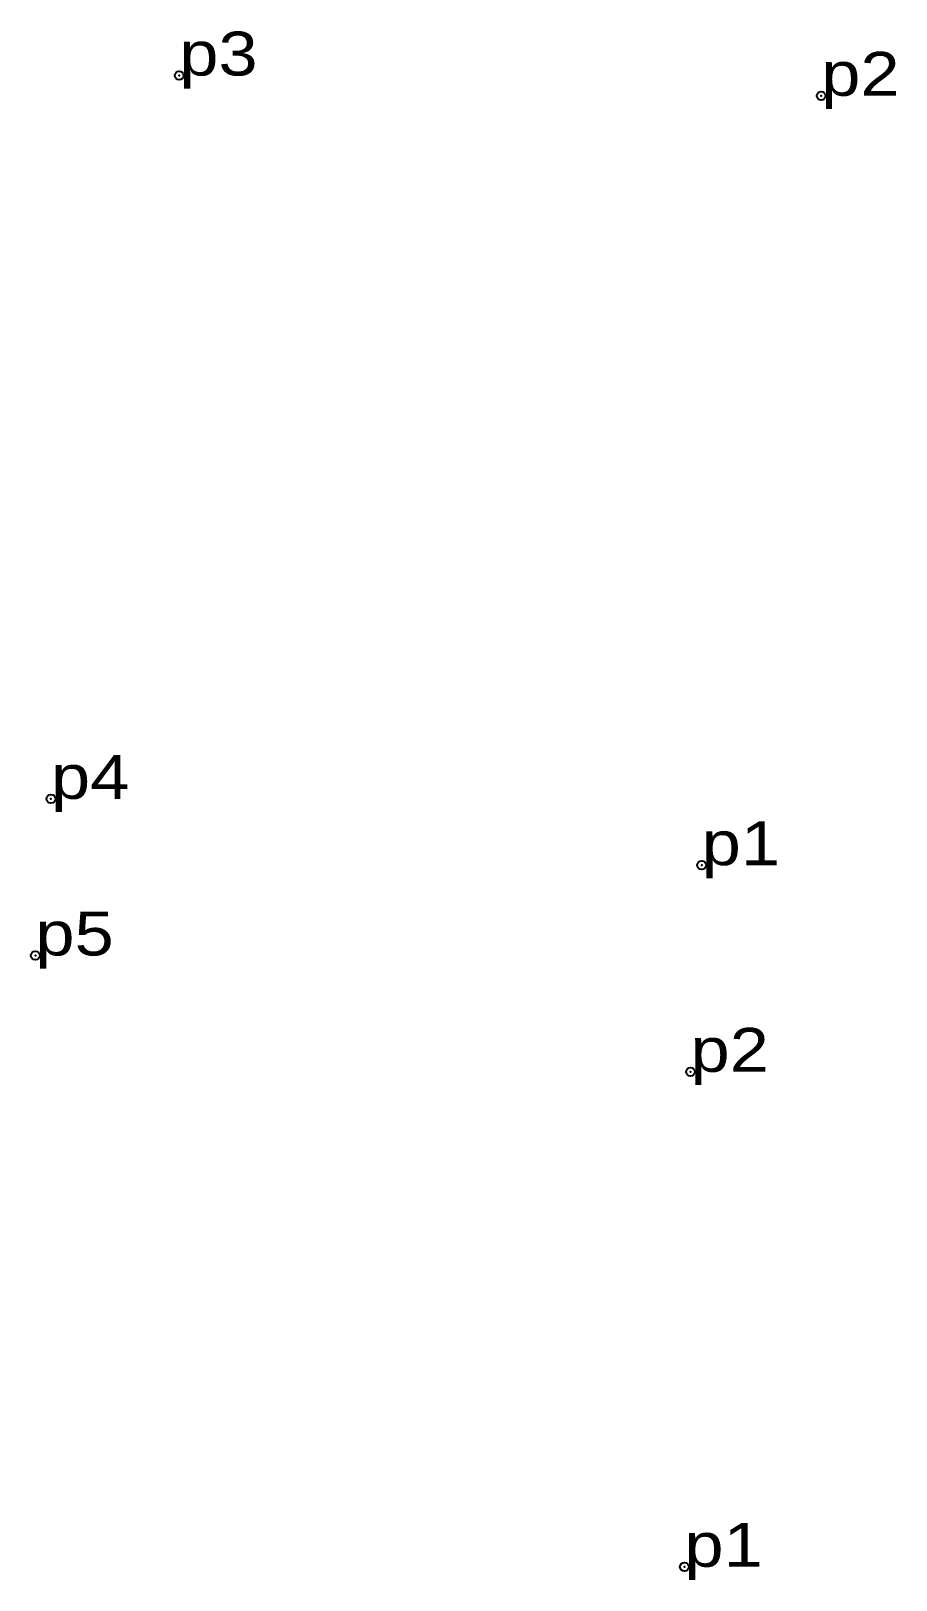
# Model space of a CAD drawing. Header units: metres. Extents: x 547605 to 551059, y 1837091 to 1838760.
# Drawn here: x 550080.6 to 550116.1, y 1838312.4 to 1838375.9 of the extents above; entities that cross this region are included whole.
import ezdxf

# ---------------------------------------------------------------- set-up
doc = ezdxf.new("R2010")
doc.units = ezdxf.units.M
doc.header["$LTSCALE"] = 0.72
doc.header["$PDMODE"] = 32
doc.header["$PDSIZE"] = 0.36
doc.layers.add('12', color=7, linetype='Continuous')
doc.layers.add('7', color=7, linetype='Continuous')

msp = doc.modelspace()

# ---------------------------------------------------------------- linework, layer by layer
at = {"layer": '7'}
for p in [(550086.68, 1838374.12), (550113, 1838373.29), (550081.42, 1838344.47), (550108.1, 1838341.75), (550080.78, 1838338.05), (550107.64, 1838333.28), (550107.39, 1838312.99)]:
    msp.add_point(p, dxfattribs=at)

# ---------------------------------------------------------------- texts
at = {"layer": '12', "width": 1.2}
for s, p in [('p3', (550086.68, 1838374.12)), ('p2', (550113, 1838373.29)), ('p4', (550081.42, 1838344.47)), ('p1', (550108.1, 1838341.75)), ('p5', (550080.78, 1838338.05)), ('p2', (550107.64, 1838333.28)), ('p1', (550107.39, 1838312.99))]:
    msp.add_text(s, height=1.8, dxfattribs=at).set_placement(p)

doc.saveas('drawing.dxf')
